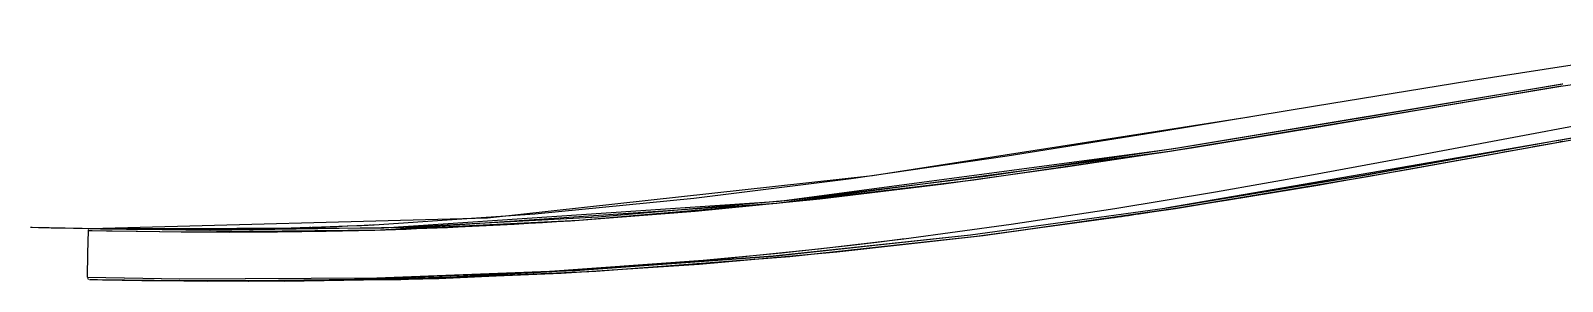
# Model space of a CAD drawing. Header units: millimetres. Extents: x 1 to 260, y 2 to 123.
# Drawn here: x 0.9 to 61.1, y 97.4 to 107.3 of the extents above; entities that cross this region are included whole.
import ezdxf

# ---------------------------------------------------------------- set-up
doc = ezdxf.new("R2010")
doc.units = ezdxf.units.MM
doc.layers.add('可见轮廓', color=7, linetype='Continuous')
doc.layers.add('隐藏线', color=5, linetype='Continuous')

msp = doc.modelspace()

# ---------------------------------------------------------------- linework, layer by layer
at = {"layer": '可见轮廓'}
for p, q in [((61.08, 105.092), (76.523, 107.268)), ((57.461, 105.296), (63.468, 106.23)), ((60.926, 102.955), (76.307, 105.552)), ((60.974, 102.888), (76.341, 105.478)), ((45.695, 102.532), (61.08, 105.092)), ((45.785, 102.626), (61.157, 105.183)), ((51.437, 104.31), (57.461, 105.296)), ((53.419, 103.802), (61.115, 105.098)), ((53.581, 103.909), (61.134, 105.179)), ((61.134, 105.179), (61.144, 105.181)), ((45.387, 103.315), (51.437, 104.31)), ((60.99, 102.967), (68.659, 104.343)), ((34.005, 101.577), (48.827, 103.879)), ((45.717, 102.536), (53.419, 103.802)), ((46.023, 102.663), (53.581, 103.909)), ((61, 102.888), (68.538, 104.24)), ((39.301, 102.352), (45.387, 103.315)), ((30.226, 100.483), (45.695, 102.532)), ((30.331, 100.57), (45.785, 102.626)), ((37.99, 101.406), (45.717, 102.536)), ((38.442, 101.545), (46.023, 102.663)), ((45.549, 100.305), (60.919, 102.954)), ((53.295, 101.583), (60.977, 102.964)), ((53.466, 101.538), (60.997, 102.892)), ((53.474, 101.534), (61, 102.888)), ((58.539, 102.445), (58.846, 102.5)), ((58.846, 102.5), (59.154, 102.556)), ((59.154, 102.556), (59.461, 102.612)), ((59.461, 102.612), (59.768, 102.668)), ((59.768, 102.668), (60.075, 102.724)), ((60.075, 102.724), (60.383, 102.78)), ((60.383, 102.78), (60.69, 102.836)), ((60.69, 102.836), (60.997, 102.892)), ((60.977, 102.964), (60.979, 102.965)), ((60.997, 102.892), (61.042, 102.9)), ((61.042, 102.9), (61.088, 102.909)), ((61.088, 102.909), (61.133, 102.917)), ((61.133, 102.917), (61.178, 102.925)), ((33.168, 101.461), (39.301, 102.352)), ((18.858, 99.917), (34.005, 101.577)), ((26.979, 100.685), (33.168, 101.461)), ((30.235, 100.484), (37.99, 101.406)), ((30.834, 100.623), (38.442, 101.545)), ((45.596, 100.312), (53.295, 101.583)), ((45.919, 100.287), (53.466, 101.538)), ((45.929, 100.284), (53.474, 101.534)), ((20.724, 100.065), (26.979, 100.685)), ((14.393, 99.641), (20.724, 100.065)), ((14.658, 99.441), (30.226, 100.483)), ((14.777, 99.525), (30.331, 100.57)), ((22.457, 99.821), (30.235, 100.484)), ((23.202, 99.95), (30.834, 100.623)), ((37.865, 99.242), (45.596, 100.312)), ((38.341, 99.225), (45.919, 100.287)), ((44.22, 100.031), (44.359, 100.051)), ((44.359, 100.051), (44.498, 100.072)), ((0.885, 99.541), (0.939, 99.54)), ((0.885, 99.541), (1.195, 99.535)), ((0.939, 99.54), (1.609, 99.527)), ((1.195, 99.535), (1.69, 99.525)), ((1.609, 99.527), (3.222, 99.495)), ((1.69, 99.525), (2.24, 99.514)), ((1.705, 99.525), (1.745, 99.524)), ((1.705, 99.525), (1.901, 99.521)), ((1.901, 99.521), (2.219, 99.515)), ((2.181, 99.516), (3.222, 99.495)), ((2.219, 99.515), (2.574, 99.508)), ((2.24, 99.514), (2.762, 99.504)), ((2.574, 99.508), (2.914, 99.501)), ((2.762, 99.504), (3.205, 99.496)), ((2.914, 99.501), (3.205, 99.496)), ((3.163, 99.425), (3.164, 99.433)), ((3.164, 99.433), (3.166, 99.44)), ((3.166, 99.44), (3.169, 99.448)), ((3.244, 99.495), (18.858, 99.917)), ((3.244, 99.495), (14.777, 99.525)), ((3.244, 99.495), (14.759, 99.524)), ((3.244, 99.495), (3.572, 99.488)), ((3.256, 99.495), (3.256, 99.494)), ((3.264, 99.494), (3.269, 99.494)), ((3.274, 99.494), (3.28, 99.494)), ((3.28, 99.494), (7.925, 99.431)), ((3.315, 99.493), (3.629, 99.487)), ((3.35, 99.493), (3.368, 99.492)), ((3.368, 99.492), (3.387, 99.492)), ((3.453, 99.491), (3.477, 99.49)), ((3.485, 99.49), (3.524, 99.489)), ((3.629, 99.487), (4.101, 99.48)), ((3.774, 99.485), (3.818, 99.484)), ((3.863, 99.484), (3.91, 99.483)), ((3.91, 99.483), (3.959, 99.482)), ((3.959, 99.482), (4.01, 99.481)), ((4.01, 99.481), (4.062, 99.481)), ((4.062, 99.481), (4.115, 99.48)), ((4.101, 99.48), (4.514, 99.475)), ((4.115, 99.48), (4.171, 99.479)), ((4.514, 99.475), (4.999, 99.47)), ((4.516, 99.475), (4.518, 99.475)), ((4.569, 99.474), (4.583, 99.474)), ((4.657, 99.473), (4.672, 99.473)), ((4.672, 99.473), (4.687, 99.473)), ((4.999, 99.47), (5.521, 99.466)), ((5.144, 99.469), (5.236, 99.468)), ((5.236, 99.468), (5.329, 99.467)), ((5.329, 99.467), (5.422, 99.467)), ((5.422, 99.467), (5.517, 99.466)), ((5.517, 99.466), (5.651, 99.465)), ((5.521, 99.466), (6.607, 99.463)), ((5.651, 99.465), (5.813, 99.465)), ((5.813, 99.465), (5.977, 99.464)), ((5.977, 99.464), (6.142, 99.463)), ((6.178, 99.463), (6.26, 99.463)), ((6.26, 99.463), (6.342, 99.463)), ((6.342, 99.463), (6.425, 99.463)), ((6.425, 99.463), (6.507, 99.463)), ((6.507, 99.463), (6.59, 99.463)), ((6.59, 99.463), (6.673, 99.463)), ((6.607, 99.463), (7.849, 99.466)), ((6.673, 99.463), (6.756, 99.463)), ((6.756, 99.463), (6.839, 99.463)), ((6.909, 99.36), (14.654, 99.441)), ((7.406, 99.464), (7.406, 99.464)), ((7.469, 99.464), (7.511, 99.464)), ((7.553, 99.464), (7.594, 99.465)), ((7.594, 99.465), (7.636, 99.465)), ((7.636, 99.465), (7.678, 99.465)), ((7.678, 99.465), (7.72, 99.465)), ((7.762, 99.465), (7.803, 99.466)), ((7.849, 99.466), (9.346, 99.482)), ((7.925, 99.431), (15.546, 99.549)), ((8.036, 99.467), (8.127, 99.468)), ((8.127, 99.468), (8.218, 99.469)), ((8.218, 99.469), (8.308, 99.469)), ((8.308, 99.469), (8.399, 99.47)), ((8.399, 99.47), (8.489, 99.471)), ((8.489, 99.471), (8.58, 99.472)), ((8.58, 99.472), (8.67, 99.473)), ((8.67, 99.473), (8.76, 99.474)), ((9.346, 99.482), (10.092, 99.495)), ((9.346, 99.482), (9.569, 99.485)), ((9.569, 99.485), (9.793, 99.489)), ((9.793, 99.489), (10.033, 99.494)), ((10.033, 99.494), (10.405, 99.501)), ((10.092, 99.495), (11.248, 99.522)), ((10.405, 99.501), (10.773, 99.51)), ((10.773, 99.51), (11.135, 99.519)), ((11.135, 99.519), (11.493, 99.529)), ((11.248, 99.522), (12.347, 99.556)), ((11.493, 99.529), (11.845, 99.539)), ((12.006, 99.545), (12.481, 99.561)), ((12.347, 99.556), (13.34, 99.594)), ((12.481, 99.561), (12.934, 99.577)), ((12.509, 99.389), (14.427, 99.434)), ((12.934, 99.577), (13.356, 99.594)), ((13.34, 99.594), (13.903, 99.618)), ((13.356, 99.594), (13.734, 99.611)), ((13.734, 99.611), (13.875, 99.617)), ((13.875, 99.617), (14.004, 99.623)), ((13.903, 99.618), (14.164, 99.63)), ((14.004, 99.623), (14.118, 99.628)), ((14.118, 99.628), (14.215, 99.633)), ((14.164, 99.63), (14.334, 99.638)), ((14.334, 99.638), (14.393, 99.641)), ((14.338, 99.639), (14.351, 99.639)), ((14.372, 99.64), (14.379, 99.641)), ((14.654, 99.441), (22.457, 99.821)), ((15.546, 99.549), (23.202, 99.95)), ((17.7, 99.555), (18.254, 99.58)), ((18.254, 99.58), (18.807, 99.607)), ((18.807, 99.607), (19.36, 99.635)), ((19.36, 99.635), (19.913, 99.665)), ((19.913, 99.665), (20.466, 99.697)), ((20.466, 99.697), (21.019, 99.729)), ((21.019, 99.729), (21.571, 99.764)), ((21.571, 99.764), (22.124, 99.799)), ((43.389, 99.909), (43.527, 99.929)), ((43.527, 99.929), (43.666, 99.949)), ((43.666, 99.949), (43.805, 99.969)), ((43.805, 99.969), (43.943, 99.99)), ((43.943, 99.99), (44.082, 100.01)), ((44.082, 100.01), (44.22, 100.031)), ((3.139, 98.511), (3.162, 99.417)), ((3.162, 99.417), (6.909, 99.36)), ((3.162, 99.417), (3.299, 99.415)), ((3.162, 99.417), (3.162, 99.417)), ((3.299, 99.415), (3.875, 99.405)), ((3.875, 99.405), (5.088, 99.383)), ((5.088, 99.383), (6.807, 99.361)), ((6.807, 99.361), (8.692, 99.352)), ((8.692, 99.352), (10.596, 99.361)), ((10.596, 99.361), (12.509, 99.389)), ((30.103, 98.414), (37.865, 99.242)), ((30.735, 98.391), (38.341, 99.225)), ((3.116, 97.577), (3.139, 98.511)), ((3.139, 98.511), (3.139, 98.511)), ((22.319, 97.85), (30.103, 98.414)), ((23.106, 97.812), (30.735, 98.391)), ((14.51, 97.55), (22.319, 97.85)), ((15.452, 97.492), (23.106, 97.812)), ((16.941, 97.534), (23.123, 97.813)), ((3.116, 97.577), (6.754, 97.516)), ((3.116, 97.577), (3.116, 97.57)), ((3.128, 97.533), (3.132, 97.526)), ((3.132, 97.526), (3.138, 97.52)), ((3.163, 97.502), (3.17, 97.499)), ((3.17, 97.499), (3.178, 97.497)), ((3.194, 97.495), (3.454, 97.489)), ((3.231, 97.495), (7.828, 97.423)), ((3.248, 97.494), (9.464, 97.418)), ((3.454, 97.489), (3.713, 97.483)), ((3.713, 97.483), (3.972, 97.477)), ((3.972, 97.477), (4.23, 97.472)), ((4.23, 97.472), (4.488, 97.467)), ((4.488, 97.467), (4.746, 97.462)), ((4.746, 97.462), (5.002, 97.457)), ((5.002, 97.457), (5.259, 97.453)), ((6.754, 97.516), (14.51, 97.55)), ((7.828, 97.423), (15.452, 97.492)), ((9.464, 97.418), (16.941, 97.534))]:
    msp.add_line(p, q, dxfattribs=at)
at = {"layer": '隐藏线'}
for p, q in [((53.583, 103.909), (61.134, 105.179)), ((56.263, 104.284), (61.115, 105.098)), ((61.115, 105.098), (61.12, 105.098)), ((51.412, 103.465), (56.263, 104.284)), ((60.99, 102.967), (68.659, 104.343)), ((46.028, 102.664), (53.583, 103.909)), ((58.815, 103.002), (62.448, 103.683)), ((46.557, 102.669), (51.412, 103.465)), ((38.449, 101.546), (46.028, 102.664)), ((41.692, 101.924), (46.557, 102.669)), ((53.294, 101.582), (60.977, 102.964)), ((53.474, 101.534), (61, 102.888)), ((55.123, 102.308), (58.815, 103.002)), ((56.787, 102.128), (58.539, 102.445)), ((60.989, 102.966), (60.99, 102.967)), ((60.997, 102.892), (61.042, 102.9)), ((61.042, 102.9), (61.088, 102.909)), ((61.088, 102.909), (61.133, 102.917)), ((61.133, 102.917), (61.178, 102.925)), ((36.815, 101.251), (41.692, 101.924)), ((51.356, 101.615), (55.123, 102.308)), ((55.034, 101.815), (56.787, 102.128)), ((30.843, 100.624), (38.449, 101.546)), ((31.927, 100.664), (36.815, 101.251)), ((45.593, 100.312), (53.294, 101.582)), ((45.929, 100.284), (53.474, 101.534)), ((47.5, 100.934), (51.356, 101.615)), ((51.527, 101.203), (53.281, 101.506)), ((53.281, 101.506), (55.034, 101.815)), ((27.03, 100.178), (31.927, 100.664)), ((43.538, 100.278), (47.5, 100.934)), ((48.015, 100.618), (49.772, 100.906)), ((49.772, 100.906), (51.527, 101.203)), ((22.124, 99.799), (27.03, 100.178)), ((23.214, 99.951), (30.843, 100.624)), ((37.86, 99.241), (45.593, 100.312)), ((38.356, 99.222), (45.929, 100.284)), ((39.456, 99.66), (43.538, 100.278)), ((44.498, 100.072), (46.257, 100.34)), ((46.257, 100.34), (48.015, 100.618)), ((3.163, 99.428), (3.164, 99.431)), ((3.164, 99.431), (3.165, 99.434)), ((3.165, 99.437), (3.166, 99.44)), ((3.249, 99.495), (3.249, 99.495)), ((3.256, 99.494), (4.664, 99.467)), ((3.264, 99.494), (3.269, 99.494)), ((3.269, 99.494), (3.274, 99.494)), ((3.28, 99.494), (7.942, 99.431)), ((3.477, 99.49), (3.508, 99.49)), ((3.54, 99.489), (3.574, 99.488)), ((3.562, 99.489), (3.781, 99.484)), ((3.574, 99.488), (3.61, 99.488)), ((3.648, 99.487), (3.688, 99.486)), ((3.688, 99.486), (3.73, 99.486)), ((3.73, 99.486), (3.774, 99.485)), ((3.781, 99.484), (3.906, 99.482)), ((3.906, 99.482), (3.951, 99.481)), ((4.171, 99.479), (4.211, 99.479)), ((4.253, 99.478), (4.295, 99.478)), ((4.295, 99.478), (4.338, 99.477)), ((4.338, 99.477), (4.382, 99.476)), ((4.382, 99.476), (4.426, 99.476)), ((4.426, 99.476), (4.471, 99.475)), ((4.471, 99.475), (4.516, 99.475)), ((4.563, 99.474), (4.569, 99.474)), ((4.664, 99.467), (6.067, 99.453)), ((4.687, 99.473), (4.743, 99.472)), ((4.743, 99.472), (4.798, 99.472)), ((4.798, 99.472), (4.855, 99.471)), ((4.855, 99.471), (4.912, 99.471)), ((4.912, 99.471), (4.97, 99.47)), ((4.97, 99.47), (5.027, 99.47)), ((5.027, 99.47), (5.086, 99.469)), ((5.086, 99.469), (5.144, 99.469)), ((6.067, 99.453), (7.466, 99.453)), ((6.142, 99.463), (6.147, 99.463)), ((6.165, 99.463), (6.169, 99.463)), ((6.169, 99.463), (6.174, 99.463)), ((6.839, 99.463), (6.91, 99.463)), ((6.91, 99.463), (6.981, 99.463)), ((6.981, 99.463), (7.051, 99.463)), ((7.051, 99.463), (7.122, 99.463)), ((7.122, 99.463), (7.193, 99.463)), ((7.193, 99.463), (7.264, 99.463)), ((7.264, 99.463), (7.335, 99.464)), ((7.335, 99.464), (7.406, 99.464)), ((7.406, 99.464), (7.414, 99.464)), ((7.462, 99.464), (7.469, 99.464)), ((7.466, 99.453), (8.86, 99.466)), ((7.803, 99.466), (7.832, 99.466)), ((7.862, 99.466), (7.891, 99.466)), ((7.891, 99.466), (7.92, 99.466)), ((7.942, 99.431), (15.561, 99.55)), ((7.949, 99.467), (7.978, 99.467)), ((7.978, 99.467), (8.007, 99.467)), ((8.76, 99.474), (8.834, 99.475)), ((8.834, 99.475), (8.907, 99.476)), ((8.86, 99.466), (10.249, 99.492)), ((8.907, 99.476), (8.98, 99.477)), ((8.98, 99.477), (9.053, 99.478)), ((9.053, 99.478), (9.127, 99.479)), ((9.127, 99.479), (9.2, 99.48)), ((9.2, 99.48), (9.273, 99.481)), ((9.273, 99.481), (9.346, 99.482)), ((10.249, 99.492), (11.635, 99.53)), ((11.635, 99.53), (13.016, 99.58)), ((11.845, 99.539), (11.865, 99.54)), ((11.865, 99.54), (11.885, 99.541)), ((11.885, 99.541), (11.905, 99.541)), ((11.966, 99.543), (11.986, 99.544)), ((11.986, 99.544), (12.006, 99.545)), ((13.016, 99.58), (14.393, 99.641)), ((14.215, 99.633), (14.234, 99.634)), ((14.252, 99.634), (14.269, 99.635)), ((14.269, 99.635), (14.285, 99.636)), ((14.427, 99.434), (14.836, 99.447)), ((14.836, 99.447), (15.245, 99.46)), ((15.245, 99.46), (15.654, 99.473)), ((15.561, 99.55), (23.214, 99.951)), ((15.654, 99.473), (16.063, 99.488)), ((16.063, 99.488), (16.472, 99.503)), ((16.472, 99.503), (16.882, 99.52)), ((16.882, 99.52), (17.291, 99.537)), ((17.291, 99.537), (17.7, 99.555)), ((35.238, 99.092), (39.456, 99.66)), ((37.999, 99.182), (43.389, 99.909)), ((30.096, 98.413), (37.86, 99.241)), ((30.753, 98.39), (38.356, 99.222)), ((31.879, 98.696), (35.238, 99.092)), ((31.975, 98.708), (33.279, 98.855)), ((32.595, 98.572), (37.999, 99.182)), ((33.279, 98.855), (34.28, 98.974)), ((34.28, 98.974), (34.976, 99.059)), ((34.976, 99.059), (35.169, 99.083)), ((35.169, 99.083), (35.238, 99.092)), ((20.772, 97.782), (27.349, 98.252)), ((22.31, 97.849), (30.096, 98.413)), ((23.123, 97.813), (30.753, 98.39)), ((24.864, 98.039), (28.424, 98.343)), ((27.179, 98.089), (32.595, 98.572)), ((27.349, 98.252), (30.423, 98.543)), ((28.424, 98.343), (31.879, 98.696)), ((30.423, 98.543), (31.975, 98.708)), ((13.632, 97.503), (20.772, 97.782)), ((13.72, 97.505), (20.772, 97.782)), ((14.499, 97.55), (22.31, 97.849)), ((16.312, 97.515), (21.752, 97.737)), ((16.941, 97.534), (23.123, 97.813)), ((17.404, 97.6), (21.193, 97.789)), ((21.193, 97.789), (24.864, 98.039)), ((21.752, 97.737), (27.179, 98.089)), ((3.116, 97.577), (6.742, 97.516)), ((3.221, 97.495), (5.568, 97.448)), ((3.225, 97.495), (3.231, 97.495)), ((3.228, 97.495), (3.517, 97.489)), ((3.248, 97.494), (9.464, 97.418)), ((3.517, 97.489), (3.988, 97.481)), ((3.988, 97.481), (4.53, 97.472)), ((3.997, 97.48), (4.573, 97.472)), ((4.53, 97.472), (5.41, 97.462)), ((4.573, 97.472), (5.528, 97.46)), ((5.259, 97.453), (9.444, 97.426)), ((5.41, 97.462), (6.782, 97.45)), ((5.528, 97.46), (6.877, 97.45)), ((5.568, 97.448), (10.876, 97.422)), ((6.742, 97.516), (14.499, 97.55)), ((6.782, 97.45), (9.634, 97.448)), ((6.877, 97.45), (9.811, 97.449)), ((9.444, 97.426), (13.49, 97.477)), ((9.464, 97.418), (16.941, 97.534)), ((9.634, 97.448), (13.632, 97.503)), ((9.811, 97.449), (13.72, 97.505)), ((10.876, 97.422), (16.312, 97.515)), ((13.49, 97.477), (17.404, 97.6))]:
    msp.add_line(p, q, dxfattribs=at)

doc.saveas('drawing.dxf')
